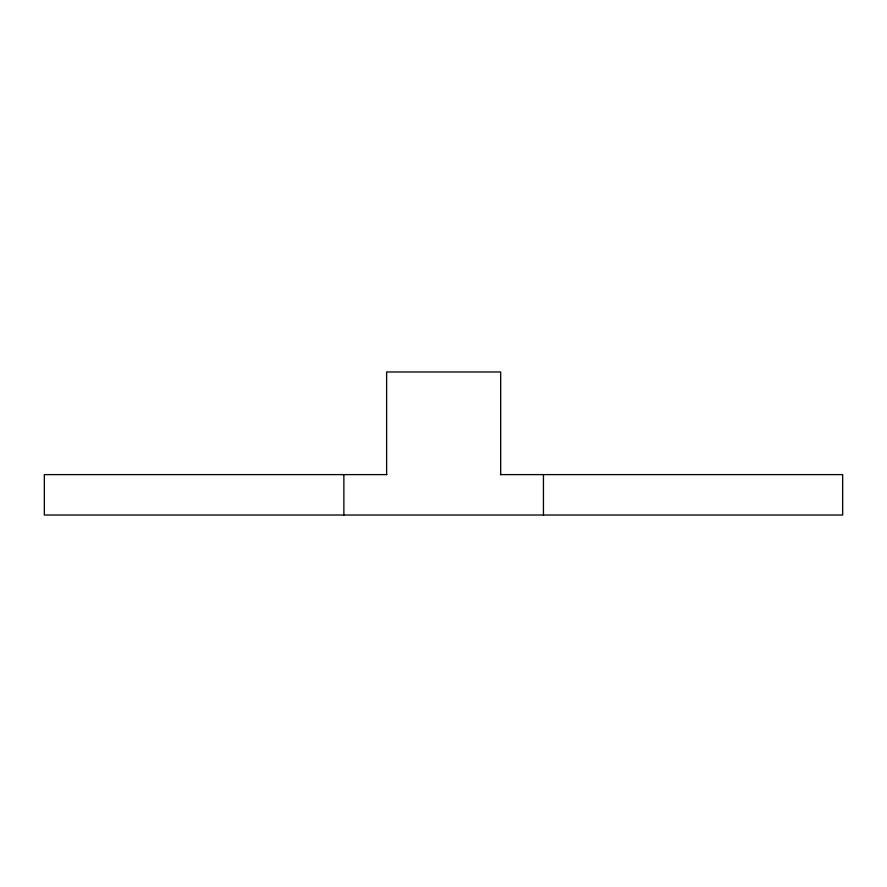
<?xml version="1.0" encoding="UTF-8"?>
<svg xmlns="http://www.w3.org/2000/svg" width="887" height="887" viewBox="0 0 887 887"><rect width="100%" height="100%" fill="white"/><g stroke="black" fill="none" stroke-linecap="round" stroke-linejoin="round"><path stroke-width="1.33" d="M386.843 474.612L44.35 474.612L44.35 515.025L842.65 515.025L842.65 474.612L500.39 474.612M543.443 474.612L543.443 515.025M500.678 474.612L500.678 371.975L386.632 371.975L386.632 474.612M343.868 474.612L343.868 515.025"/></g></svg>
